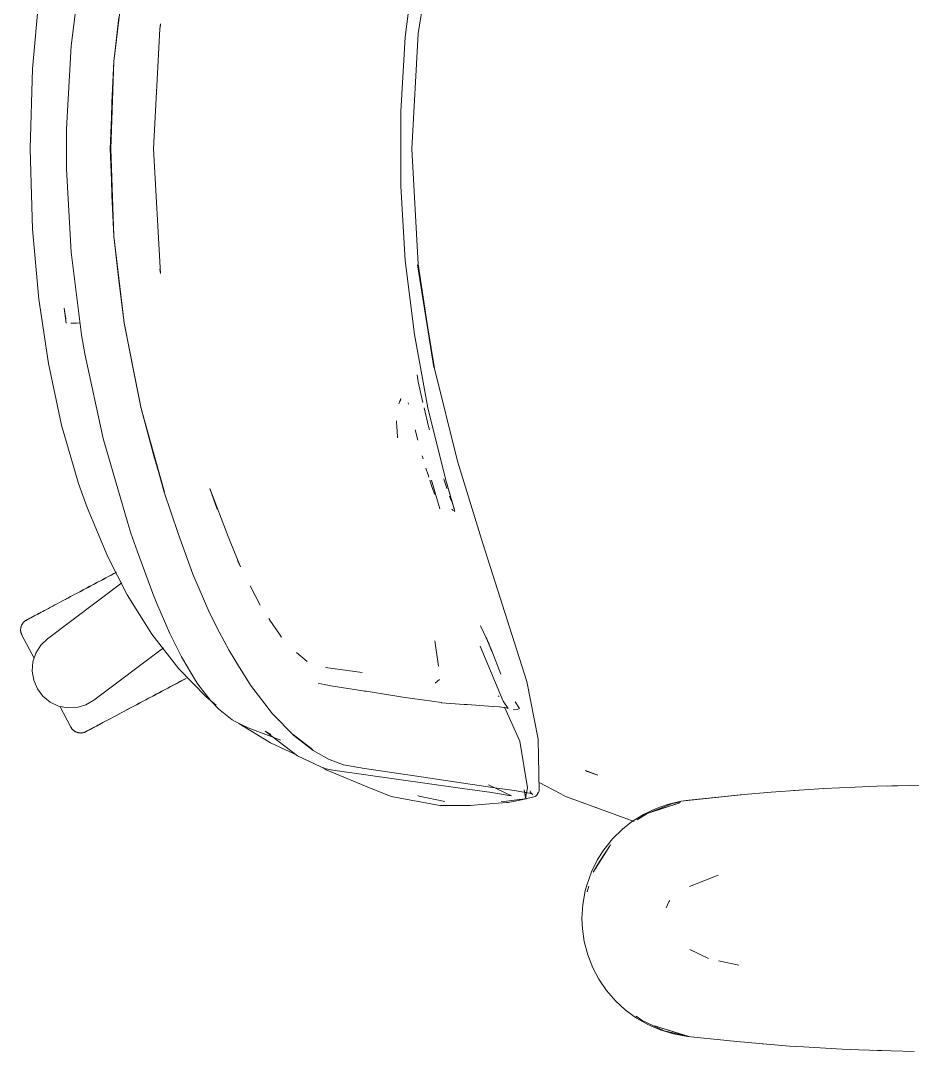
# Model space of a CAD drawing. Header units: millimetres. Extents: x 155927 to 326028, y -36033 to 97293.
# Drawn here: x 168963 to 169287.5, y 10121.7 to 10496.7 of the extents above; entities that cross this region are included whole.
import ezdxf

# ---------------------------------------------------------------- set-up
doc = ezdxf.new("R2010")
doc.units = ezdxf.units.MM
doc.header["$MEASUREMENT"] = 0
doc.layers.add('G-IMPT', color=8, linetype='CONTINUOUS', lineweight=9)
doc.layers.add('I-FURN', color=8, linetype='CONTINUOUS', lineweight=9)

msp = doc.modelspace()

# ---------------------------------------------------------------- linework, layer by layer
at = {"layer": 'G-IMPT'}
for p, q in [((169113.69, 10529.92), (169107.7, 10492.01)), ((168981.38, 10487.54), (168985.2, 10517.71)), ((169106.3, 10517.57), (169103, 10490.65)), ((168996.91, 10481.84), (169000.73, 10513.43)), ((168996.95, 10481.8), (169000.73, 10513.35)), ((168969.64, 10504.73), (168967.38, 10479.16)), ((168996.95, 10481.8), (168998.79, 10497.88)), ((169011.34, 10450.02), (169013.67, 10493.75)), ((169011.4, 10450.02), (169013.67, 10493.75)), ((169013.67, 10493.75), (169013.93, 10495.53)), ((169013.67, 10493.75), (169013.91, 10495.05)), ((169013.95, 10495.3), (169013.91, 10495.05)), ((169101.35, 10463.58), (169103, 10490.65)), ((169107.7, 10492.01), (169105.34, 10450.02)), ((168979.77, 10457.33), (168981.38, 10487.54)), ((168967.38, 10479.16), (168966.53, 10450.02)), ((168996.91, 10481.84), (168995.57, 10450.02)), ((168996.95, 10481.8), (168995.8, 10450.02)), ((168996.27, 10466.91), (168996.95, 10481.8)), ((168996.27, 10466.91), (168995.8, 10450.02)), ((169101.35, 10463.58), (169101.35, 10436.46)), ((168979.77, 10457.33), (168979.67, 10450.02)), ((168966.53, 10450.02), (168967.38, 10420.88)), ((168979.77, 10442.71), (168979.67, 10450.02)), ((168995.57, 10450.02), (168996.91, 10418.21)), ((168996.95, 10418.25), (168995.8, 10450.02)), ((168996.27, 10433.14), (168995.8, 10450.02)), ((169011.4, 10450.02), (169013.9, 10404.68)), ((169107.7, 10408.04), (169105.34, 10450.02)), ((168979.77, 10442.71), (168981.38, 10412.51)), ((169101.35, 10436.46), (169103, 10409.39)), ((168996.95, 10418.25), (168996.27, 10433.14)), ((168967.38, 10420.88), (168969.64, 10395.31)), ((168996.91, 10418.21), (169000.73, 10386.61)), ((168998.79, 10402.17), (168996.95, 10418.25)), ((168996.95, 10418.25), (169000.73, 10386.69)), ((168981.38, 10412.51), (168985.2, 10382.34)), ((169106.3, 10382.47), (169103, 10409.39)), ((169113.69, 10370.12), (169107.43, 10407.86)), ((169107.43, 10407.86), (169113.43, 10370.5)), ((169107.7, 10408.04), (169113.43, 10370.5)), ((169013.9, 10404.68), (169013.67, 10406.29)), ((169013.67, 10406.29), (169013.91, 10404.99)), ((169013.95, 10404.74), (169013.91, 10404.99)), ((168998.79, 10402.17), (169000.73, 10386.69)), ((168969.64, 10395.31), (168973.14, 10371.89)), ((168979.55, 10386.61), (168978.9, 10392.02)), ((168979.47, 10388.25), (168978.9, 10392.02)), ((168981.31, 10386.58), (168983.4, 10386.65)), ((168981.31, 10386.58), (168981.42, 10386.58)), ((168984.64, 10386.7), (168983.4, 10386.65)), ((169000.73, 10386.69), (169003.83, 10370.59)), ((169000.73, 10386.69), (169006.95, 10355.45)), ((169006.95, 10355.45), (169000.73, 10386.61)), ((168985.2, 10382.34), (168986.38, 10375.42)), ((169111.23, 10355.8), (169106.3, 10382.47)), ((168986.38, 10375.42), (168993.05, 10344.63)), ((168977.95, 10349.53), (168973.14, 10371.89)), ((169006.9, 10355.56), (169003.83, 10370.59)), ((169122, 10336.44), (169113.69, 10370.12)), ((169107.28, 10367.85), (169107.75, 10365.22)), ((169107.75, 10365.22), (169109.45, 10357.8)), ((169101.34, 10359.21), (169100.66, 10357.26)), ((169101.34, 10359.21), (169101.13, 10358.16)), ((169011.56, 10338.32), (169006.9, 10355.56)), ((169006.9, 10355.56), (169015.33, 10325.16)), ((169006.9, 10355.56), (169015.29, 10325.07)), ((169104.01, 10357.61), (169104.15, 10357.2)), ((169109.91, 10355.82), (169111.46, 10349.07)), ((169111.23, 10355.8), (169117.78, 10329.48)), ((168984.12, 10328.29), (168977.95, 10349.53)), ((169099.8, 10351.12), (169099.81, 10350.42)), ((169099.91, 10349.05), (169099.81, 10350.42)), ((169099.91, 10349.05), (169100.18, 10345.34)), ((169107.6, 10343.99), (169106.61, 10347.85)), ((169111.46, 10349.07), (169111.8, 10347.79)), ((169001.99, 10313.8), (168993.05, 10344.63)), ((169100.18, 10345.34), (169100.22, 10344.86)), ((169107.6, 10343.99), (169107.21, 10345.51)), ((169011.56, 10338.32), (169015.33, 10325.16)), ((169109.52, 10337.2), (169109.18, 10338.32)), ((169122, 10336.44), (169131.19, 10306.46)), ((169111.29, 10331.41), (169110.51, 10333.9)), ((169111.54, 10330.63), (169111.29, 10331.41)), ((169112.69, 10327.19), (169111.92, 10329.49)), ((169112.58, 10329.49), (169115.62, 10319.06)), ((169117.15, 10329.49), (169117, 10329.95)), ((169117.15, 10329.49), (169117.88, 10327.26)), ((169117.78, 10329.48), (169121.04, 10318.26)), ((169117.78, 10329.48), (169120.84, 10318.95)), ((169117.78, 10329.48), (169120.89, 10318.66)), ((168987.2, 10319.55), (168984.12, 10328.29)), ((169020.3, 10310.15), (169015.29, 10325.07)), ((169031.89, 10326.41), (169034.61, 10318.97)), ((169031.89, 10326.41), (169038.6, 10308.96)), ((169112.69, 10327.19), (169112.94, 10326.47)), ((169113.71, 10324.31), (169112.94, 10326.47)), ((169118.17, 10326.46), (169117.88, 10327.26)), ((169119.15, 10323.71), (169119.5, 10322.74)), ((169119.5, 10322.74), (169119.9, 10321.67)), ((168987.2, 10319.55), (168994.72, 10301.58)), ((169119.95, 10318.8), (169120.57, 10318.42)), ((169119.95, 10318.8), (169120.17, 10318.66)), ((169120.84, 10318.95), (169120.89, 10318.66)), ((169121.04, 10318.26), (169120.91, 10318.02)), ((169001.99, 10313.8), (169003.18, 10310.19)), ((169005.53, 10303.37), (169003.18, 10310.19)), ((169020.3, 10310.15), (169025.75, 10295.27)), ((169038.6, 10308.96), (169039.26, 10307.23)), ((169039.26, 10307.23), (169042.99, 10297.91)), ((169131.19, 10306.46), (169147.18, 10256.22)), ((169005.53, 10303.37), (169011.13, 10288.3)), ((168994.72, 10301.58), (169001.81, 10287.8)), ((169042.99, 10297.91), (169041.99, 10300.15)), ((169025.75, 10295.27), (169031.93, 10281.04)), ((169001.81, 10287.8), (169010.78, 10273.51)), ((169012.61, 10284.62), (169011.13, 10288.3)), ((169050.16, 10284.07), (169046.62, 10291.04)), ((169017.38, 10273.66), (169012.61, 10284.62)), ((169035.32, 10274.32), (169031.93, 10281.04)), ((169053.69, 10278.59), (169053.3, 10279.17)), ((169057.18, 10273.46), (169053.69, 10278.59)), ((169133.47, 10269.78), (169130.43, 10276.5)), ((169010.78, 10273.51), (169020.59, 10260.9)), ((169017.38, 10273.66), (169017.6, 10273.22)), ((169021.6, 10265.21), (169017.6, 10273.22)), ((169035.32, 10274.32), (169038.89, 10267.53)), ((169057.18, 10273.46), (169057.93, 10272.36)), ((169115.15, 10261.88), (169113.75, 10271.04)), ((169138.64, 10249.07), (169130.2, 10269.04)), ((169134.5, 10267.2), (169132.48, 10272.32)), ((169134.5, 10267.41), (169132.48, 10272.31)), ((169132.48, 10272.31), (169134.5, 10267.2)), ((169021.6, 10265.21), (169021.9, 10264.61)), ((169042.66, 10261.3), (169038.89, 10267.53)), ((169063.46, 10266.83), (169067.36, 10263.49)), ((169134.5, 10267.41), (169137.75, 10258.94)), ((169021.9, 10264.61), (169026.64, 10256.61)), ((169042.66, 10261.3), (169046.54, 10255.2)), ((169087.31, 10259.55), (169073.96, 10261.33)), ((169073.96, 10261.33), (169074.43, 10261.18)), ((169115.15, 10261.88), (169115.1, 10262.22)), ((169030.55, 10250.61), (169020.59, 10260.9)), ((169027.5, 10255.32), (169026.64, 10256.61)), ((169032.22, 10249.19), (169027.5, 10255.32)), ((169046.54, 10255.2), (169046.71, 10254.94)), ((169054.73, 10244.51), (169046.71, 10254.94)), ((169071.27, 10255.63), (169073.44, 10255.17)), ((169073.44, 10255.17), (169075.42, 10254.75)), ((169075.89, 10254.67), (169075.42, 10254.75)), ((169087.61, 10252.87), (169075.89, 10254.67)), ((169115.5, 10256.93), (169113.86, 10255.65)), ((169151.37, 10235.27), (169147.18, 10256.22)), ((169030.55, 10250.61), (169034.22, 10247.61)), ((169087.61, 10252.87), (169088.22, 10252.77)), ((169088.73, 10252.69), (169088.22, 10252.77)), ((169102.09, 10250.58), (169088.73, 10252.69)), ((169102.09, 10250.58), (169116.16, 10248.55)), ((169137.18, 10250.78), (169136.75, 10251.05)), ((169035.11, 10246.17), (169032.22, 10249.19)), ((169039.97, 10242.3), (169035.11, 10246.17)), ((169116.24, 10248.54), (169116.16, 10248.55)), ((169116.24, 10248.54), (169124.48, 10247.92)), ((169124.48, 10247.92), (169125.47, 10247.85)), ((169125.47, 10247.85), (169133.33, 10247.29)), ((169133.33, 10247.29), (169137.2, 10246.99)), ((169137.28, 10246.98), (169137.2, 10246.99)), ((169137.28, 10246.98), (169139.66, 10246.69)), ((169140.4, 10246.4), (169138.64, 10249.07)), ((169144.74, 10234.56), (169139.13, 10246.91)), ((169139.68, 10246.68), (169139.66, 10246.69)), ((169139.68, 10246.68), (169140.4, 10246.4)), ((169144.6, 10246.39), (169143.01, 10248.86)), ((169143.01, 10248.86), (169144.54, 10246.37)), ((169144.54, 10246.37), (169143.05, 10248.84)), ((169143.67, 10246.1), (169144.54, 10246.37)), ((169144.6, 10246.39), (169144.54, 10246.37)), ((169054.73, 10244.51), (169062.46, 10236.61)), ((169142.31, 10245.93), (169143.67, 10246.1)), ((169039.97, 10242.3), (169041.11, 10241.69)), ((169041.11, 10241.69), (169043.55, 10240.52)), ((169053.92, 10233.87), (169042.47, 10241)), ((169043.55, 10240.52), (169045.78, 10239.44)), ((169057.68, 10234.93), (169045.78, 10239.44)), ((169052.03, 10238.16), (169054.06, 10237)), ((169052.03, 10238.16), (169063.73, 10229.22)), ((169062.26, 10236.91), (169069.2, 10231.52)), ((169062.26, 10236.91), (169065.83, 10234.1)), ((169069.43, 10231.19), (169062.46, 10236.61)), ((169151.37, 10235.27), (169151.76, 10216.28)), ((169062.54, 10229.89), (169053.92, 10233.87)), ((169069.2, 10231.52), (169065.83, 10234.1)), ((169069.43, 10231.19), (169075.27, 10227.9)), ((169144.74, 10234.56), (169147.46, 10217.52)), ((169070.25, 10226.19), (169063.73, 10229.22)), ((169075.27, 10227.9), (169075.69, 10227.69)), ((169080.48, 10225.93), (169075.69, 10227.69)), ((169070.25, 10226.19), (169073.62, 10224.62)), ((169073.01, 10224.9), (169074.18, 10224.13)), ((169076.61, 10223.97), (169073.62, 10224.62)), ((169074.18, 10224.13), (169090.63, 10217.33)), ((169123.83, 10217.3), (169076.61, 10223.97)), ((169080.48, 10225.93), (169088.15, 10224.63)), ((169103.92, 10222.24), (169088.15, 10224.63)), ((169168.63, 10223.81), (169173.09, 10222.17)), ((169168.63, 10223.81), (169169.21, 10223.55)), ((169134.79, 10217.69), (169103.92, 10222.24)), ((169173.09, 10222.17), (169169.21, 10223.55)), ((169090.63, 10217.33), (169093.99, 10215.94)), ((169123.83, 10217.3), (169134.49, 10215.86)), ((169141.67, 10214.67), (169133.27, 10218.66)), ((169142.64, 10216.57), (169134.79, 10217.69)), ((169148.91, 10215.47), (169142.64, 10216.57)), ((169146.28, 10216.81), (169146.77, 10213.94)), ((169146.28, 10216.81), (169147.01, 10213.53)), ((169146.77, 10213.94), (169147.46, 10217.52)), ((169148.49, 10216.51), (169148.56, 10216.01)), ((169151.76, 10216.28), (169151.15, 10215.24)), ((169151.69, 10219.47), (169159.59, 10215.33)), ((169246.49, 10216.74), (169236.2, 10216.01)), ((169244.45, 10216.6), (169243.03, 10216.47)), ((169244.45, 10216.6), (169246.35, 10216.69)), ((169246.49, 10216.74), (169255.36, 10217.3)), ((169266.67, 10217.84), (169255.36, 10217.3)), ((169266.67, 10217.84), (169274.55, 10218.13)), ((169286.85, 10218.43), (169274.55, 10218.13)), ((169278.42, 10218.21), (169280.08, 10218.29)), ((169280.08, 10218.29), (169282.16, 10218.29)), ((169286.85, 10218.43), (169292.33, 10218.5)), ((169097.85, 10214.35), (169093.99, 10215.94)), ((169115.55, 10211.11), (169097.85, 10214.35)), ((169108.1, 10214.57), (169107.53, 10214.72)), ((169117.41, 10212.52), (169108.1, 10214.57)), ((169135.79, 10215.64), (169134.49, 10215.86)), ((169135.79, 10215.64), (169140.81, 10214.81)), ((169139.8, 10212.75), (169137.86, 10212.59)), ((169144.48, 10213.27), (169139.8, 10212.75)), ((169140.43, 10212.27), (169144.68, 10213.08)), ((169141.67, 10214.67), (169140.81, 10214.81)), ((169145.1, 10213.34), (169144.48, 10213.27)), ((169144.68, 10213.08), (169147.01, 10213.53)), ((169145.1, 10213.34), (169148.38, 10213.88)), ((169148.29, 10215.63), (169148.91, 10215.47)), ((169148.29, 10215.63), (169149.39, 10215.08)), ((169150.24, 10214.43), (169148.38, 10213.88)), ((169148.89, 10215.47), (169148.56, 10216.01)), ((169148.89, 10215.47), (169149.39, 10215.08)), ((169150.24, 10214.43), (169150.78, 10214.75)), ((169150.78, 10214.75), (169151.15, 10215.24)), ((169151.28, 10215.87), (169151.15, 10215.24)), ((169151.15, 10215.24), (169151.17, 10215.32)), ((169151.28, 10215.87), (169151.17, 10215.32)), ((169159.59, 10215.33), (169161.35, 10214.4)), ((169167.33, 10212.21), (169161.35, 10214.4)), ((169203.37, 10212.67), (169198.41, 10211.52)), ((169203.29, 10212.46), (169200.24, 10211.88)), ((169203.37, 10212.67), (169226.32, 10215.13)), ((169203.37, 10212.67), (169224.81, 10215.02)), ((169203.37, 10212.67), (169206.19, 10213.01)), ((169226.32, 10215.13), (169206.19, 10213.01)), ((169224.81, 10215.02), (169236.2, 10216.01)), ((169115.55, 10211.11), (169122.51, 10211.09)), ((169122.51, 10211.09), (169126.68, 10211.08)), ((169130.64, 10211.43), (169126.68, 10211.08)), ((169139.96, 10212.23), (169130.64, 10211.43)), ((169139.96, 10212.23), (169140.43, 10212.27)), ((169186.27, 10205.27), (169167.33, 10212.21)), ((169189.7, 10207.88), (169194.28, 10210.07)), ((169191.02, 10208.27), (169202.87, 10212.09)), ((169200.24, 10211.88), (169191.02, 10208.27)), ((169191.02, 10208.27), (169193.73, 10209.17)), ((169193.73, 10209.17), (169202.87, 10212.09)), ((169194.28, 10210.07), (169198.41, 10211.52)), ((169182.06, 10202.53), (169185.37, 10205.15)), ((169189.7, 10207.88), (169185.37, 10205.15)), ((169191.02, 10208.27), (169187.44, 10205.85)), ((169178.46, 10198.98), (169182.06, 10202.53)), ((169178.46, 10198.98), (169175.27, 10195)), ((169171.41, 10186.85), (169177.73, 10196.8)), ((169173, 10191.45), (169175.27, 10195)), ((169173.57, 10190.53), (169177.73, 10196.8)), ((169170.76, 10186.95), (169173, 10191.45)), ((169171.41, 10186.85), (169173.57, 10190.53)), ((169170.76, 10186.95), (169169.05, 10182.17)), ((169216.89, 10185.77), (169206.46, 10181.63)), ((169167.61, 10175.09), (169168.49, 10180.04)), ((169168.49, 10180.04), (169169.05, 10182.17)), ((169169.85, 10181.73), (169169.23, 10179.71)), ((169167.31, 10170.05), (169167.61, 10175.09)), ((169197.92, 10173.88), (169198.94, 10176.1)), ((169198.94, 10176.1), (169199.24, 10176.55)), ((169167.31, 10170.05), (169167.48, 10166.21)), ((169168.13, 10161.69), (169167.48, 10166.21)), ((169168.13, 10161.69), (169169.39, 10156.83)), ((169171.22, 10152.12), (169169.39, 10156.83)), ((169206.56, 10158.68), (169213.34, 10155.41)), ((169224.39, 10153.07), (169216.96, 10154.65)), ((169173.41, 10147.95), (169171.22, 10152.12)), ((169173.41, 10147.95), (169176.24, 10143.78)), ((169176.24, 10143.78), (169179.57, 10139.95)), ((169183, 10136.78), (169179.57, 10139.95)), ((169183, 10136.78), (169187.09, 10133.79)), ((169187.05, 10134.48), (169189.15, 10132.88)), ((169191.53, 10131.27), (169187.09, 10133.79)), ((169197.22, 10129.15), (169189.15, 10132.88)), ((169191.53, 10131.27), (169195.77, 10129.46)), ((169206.19, 10127.1), (169193.73, 10130.93)), ((169193.73, 10130.93), (169202.87, 10128.02)), ((169195.77, 10129.46), (169200.63, 10128)), ((169197.22, 10129.15), (169205.62, 10127.23)), ((169205.67, 10127.1), (169200.63, 10128)), ((169206.19, 10127.1), (169202.87, 10128.02)), ((169223.6, 10125.2), (169205.67, 10127.1)), ((169227.73, 10124.85), (169223.6, 10125.2)), ((169242.79, 10123.6), (169227.73, 10124.85)), ((169234.6, 10124.26), (169232.93, 10124.42)), ((169242.79, 10123.6), (169247.88, 10123.28)), ((169247.88, 10123.28), (169262.01, 10122.47)), ((169268.04, 10122.21), (169262.01, 10122.47)), ((169268.04, 10122.21), (169279.8, 10121.83)), ((169272.92, 10122.07), (169274.86, 10121.96)), ((169274.86, 10121.96), (169276.36, 10121.95)), ((169288.22, 10121.66), (169279.8, 10121.83))]:
    msp.add_line(p, q, dxfattribs=at)
at = {"layer": 'I-FURN'}
for p, q in [((168995.03, 10294.47), (168996.01, 10294.99)), ((168996.54, 10295.27), (168995.56, 10294.75)), ((168996.01, 10294.99), (168996.99, 10295.51)), ((168997.51, 10295.79), (168996.54, 10295.27)), ((168996.99, 10295.51), (168997.95, 10296.02)), ((168972.81, 10271.77), (168999.88, 10292.17)), ((168988.02, 10290.75), (168989.03, 10291.28)), ((168989.57, 10291.57), (168988.57, 10291.03)), ((168989.03, 10291.28), (168990.03, 10291.81)), ((168990.57, 10292.1), (168989.57, 10291.57)), ((168990.03, 10291.81), (168991.04, 10292.35)), ((168991.58, 10292.64), (168990.57, 10292.1)), ((168991.04, 10292.35), (168992.04, 10292.88)), ((168992.58, 10293.17), (168991.58, 10292.64)), ((168992.04, 10292.88), (168993.04, 10293.41)), ((168993.58, 10293.7), (168992.58, 10293.17)), ((168993.04, 10293.41), (168994.04, 10293.94)), ((168994.58, 10294.23), (168993.58, 10293.7)), ((168994.04, 10293.94), (168995.03, 10294.47)), ((168995.56, 10294.75), (168994.58, 10294.23)), ((168981.19, 10287.11), (168982.14, 10287.62)), ((168982.65, 10287.89), (168981.7, 10287.38)), ((168982.14, 10287.62), (168983.1, 10288.13)), ((168983.62, 10288.4), (168982.65, 10287.89)), ((168983.1, 10288.13), (168984.06, 10288.64)), ((168984.59, 10288.92), (168983.62, 10288.4)), ((168984.06, 10288.64), (168985.04, 10289.16)), ((168985.58, 10289.44), (168984.59, 10288.92)), ((168985.04, 10289.16), (168986.03, 10289.69)), ((168986.57, 10289.97), (168985.58, 10289.44)), ((168986.03, 10289.69), (168987.02, 10290.21)), ((168987.56, 10290.5), (168986.57, 10289.97)), ((168987.02, 10290.21), (168988.02, 10290.75)), ((168988.57, 10291.03), (168987.56, 10290.5)), ((168974.71, 10283.67), (168973.93, 10283.25)), ((168975.51, 10284.09), (168974.71, 10283.67)), ((168976.33, 10284.53), (168975.51, 10284.09)), ((168977.18, 10284.98), (168976.33, 10284.53)), ((168978.05, 10285.44), (168977.18, 10284.98)), ((168978.94, 10285.91), (168978.05, 10285.44)), ((168979.84, 10286.4), (168978.94, 10285.91)), ((168979.35, 10286.13), (168980.26, 10286.62)), ((168980.76, 10286.89), (168979.84, 10286.4)), ((168980.26, 10286.62), (168981.19, 10287.11)), ((168981.7, 10287.38), (168980.76, 10286.89)), ((168967.8, 10279.99), (168967.37, 10279.76)), ((168967.56, 10279.87), (168968.01, 10280.1)), ((168968.26, 10280.24), (168967.8, 10279.99)), ((168968.01, 10280.1), (168968.49, 10280.36)), ((168968.76, 10280.5), (168968.26, 10280.24)), ((168968.49, 10280.36), (168969.01, 10280.63)), ((168969.3, 10280.79), (168968.76, 10280.5)), ((168969.01, 10280.63), (168969.56, 10280.93)), ((168969.87, 10281.09), (168969.3, 10280.79)), ((168969.56, 10280.93), (168970.14, 10281.24)), ((168970.47, 10281.41), (168969.87, 10281.09)), ((168971.1, 10281.75), (168970.47, 10281.41)), ((168971.77, 10282.1), (168971.1, 10281.75)), ((168972.46, 10282.47), (168971.77, 10282.1)), ((168973.18, 10282.85), (168972.46, 10282.47)), ((168973.93, 10283.25), (168973.18, 10282.85)), ((168963.18, 10276.11), (168963.22, 10276.27)), ((168963.22, 10276.27), (168963.27, 10276.42)), ((168963.27, 10276.42), (168963.33, 10276.57)), ((168963.33, 10276.57), (168963.4, 10276.72)), ((168963.4, 10276.72), (168963.47, 10276.86)), ((168963.47, 10276.86), (168963.54, 10277.01)), ((168963.54, 10277.01), (168963.62, 10277.14)), ((168963.62, 10277.14), (168963.71, 10277.28)), ((168963.71, 10277.28), (168963.8, 10277.41)), ((168963.8, 10277.41), (168963.9, 10277.54)), ((168963.9, 10277.54), (168964.01, 10277.66)), ((168964.01, 10277.66), (168964.11, 10277.78)), ((168964.11, 10277.78), (168964.23, 10277.9)), ((168964.23, 10277.9), (168964.34, 10278.01)), ((168964.34, 10278.01), (168964.46, 10278.12)), ((168964.46, 10278.12), (168964.59, 10278.22)), ((168964.59, 10278.22), (168964.72, 10278.31)), ((168964.72, 10278.31), (168964.85, 10278.41)), ((168964.85, 10278.41), (168964.99, 10278.49)), ((168964.99, 10278.49), (168965.13, 10278.57)), ((168965.13, 10278.57), (168965.17, 10278.59)), ((168965.21, 10278.62), (168965.17, 10278.6)), ((168965.17, 10278.59), (168965.19, 10278.6)), ((168965.17, 10278.6), (168965.17, 10278.59)), ((168965.19, 10278.6), (168965.25, 10278.63)), ((168965.3, 10278.66), (168965.21, 10278.62)), ((168965.25, 10278.63), (168965.35, 10278.69)), ((168965.42, 10278.73), (168965.3, 10278.66)), ((168965.35, 10278.69), (168965.49, 10278.76)), ((168965.58, 10278.81), (168965.42, 10278.73)), ((168965.49, 10278.76), (168965.67, 10278.86)), ((168965.78, 10278.92), (168965.58, 10278.81)), ((168965.67, 10278.86), (168965.89, 10278.98)), ((168966.02, 10279.05), (168965.78, 10278.92)), ((168965.89, 10278.98), (168966.14, 10279.11)), ((168966.3, 10279.2), (168966.02, 10279.05)), ((168966.14, 10279.11), (168966.44, 10279.27)), ((168966.62, 10279.36), (168966.3, 10279.2)), ((168966.44, 10279.27), (168966.78, 10279.45)), ((168966.97, 10279.55), (168966.62, 10279.36)), ((168966.78, 10279.45), (168967.15, 10279.65)), ((168967.37, 10279.76), (168966.97, 10279.55)), ((168967.15, 10279.65), (168967.56, 10279.87)), ((168963.03, 10275.16), (168963.04, 10275.32)), ((168963.03, 10275), (168963.03, 10275.16)), ((168963.03, 10274.84), (168963.03, 10275)), ((168963.04, 10274.68), (168963.03, 10274.84)), ((168963.04, 10275.32), (168963.05, 10275.48)), ((168963.06, 10274.52), (168963.04, 10274.68)), ((168963.05, 10275.48), (168963.07, 10275.64)), ((168963.09, 10274.36), (168963.06, 10274.52)), ((168963.07, 10275.64), (168963.1, 10275.8)), ((168963.12, 10274.2), (168963.09, 10274.36)), ((168963.1, 10275.8), (168963.14, 10275.96)), ((168963.15, 10274.04), (168963.12, 10274.2)), ((168963.14, 10275.96), (168963.18, 10276.11)), ((168963.19, 10273.89), (168963.15, 10274.04)), ((168963.24, 10273.73), (168963.19, 10273.89)), ((168963.3, 10273.58), (168963.24, 10273.73)), ((168963.36, 10273.43), (168963.3, 10273.58)), ((168963.43, 10273.29), (168963.36, 10273.43)), ((168963.5, 10273.14), (168963.43, 10273.29)), ((168963.5, 10273.14), (168967.97, 10264.73)), ((168968.58, 10266.58), (168970.38, 10269.43)), ((168970.38, 10269.43), (168972.81, 10271.77)), ((168967.52, 10263.38), (168968.58, 10266.58)), ((169014.97, 10268.5), (168989.66, 10249.42)), ((168967.25, 10260.02), (168967.52, 10263.38)), ((168967.8, 10256.69), (168967.25, 10260.02)), ((168969.13, 10253.58), (168967.8, 10256.69)), ((169015.64, 10253.33), (169016.63, 10253.86)), ((169017.16, 10254.14), (169016.17, 10253.61)), ((169016.63, 10253.86), (169017.61, 10254.38)), ((169018.14, 10254.66), (169017.16, 10254.14)), ((169017.61, 10254.38), (169018.58, 10254.9)), ((169019.11, 10255.17), (169018.14, 10254.66)), ((169018.58, 10254.9), (169019.55, 10255.41)), ((169020.06, 10255.68), (169019.11, 10255.17)), ((169019.55, 10255.41), (169020.5, 10255.92)), ((169021.01, 10256.19), (169020.06, 10255.68)), ((169020.5, 10255.92), (169021.44, 10256.41)), ((169021.94, 10256.68), (169021.01, 10256.19)), ((169021.44, 10256.41), (169022.36, 10256.9)), ((169022.85, 10257.17), (169021.94, 10256.68)), ((169022.36, 10256.9), (169023.27, 10257.39)), ((168971.16, 10250.89), (168969.13, 10253.58)), ((168973.77, 10248.76), (168971.16, 10250.89)), ((169008.62, 10249.6), (169009.62, 10250.13)), ((169010.16, 10250.42), (169009.16, 10249.89)), ((169009.62, 10250.13), (169010.62, 10250.66)), ((169011.16, 10250.95), (169010.16, 10250.42)), ((169010.62, 10250.66), (169011.63, 10251.2)), ((169012.17, 10251.49), (169011.16, 10250.95)), ((169011.63, 10251.2), (169012.63, 10251.73)), ((169013.18, 10252.02), (169012.17, 10251.49)), ((169012.63, 10251.73), (169013.64, 10252.27)), ((169014.18, 10252.55), (169013.18, 10252.02)), ((169013.64, 10252.27), (169014.64, 10252.8)), ((169015.18, 10253.09), (169014.18, 10252.55)), ((169014.64, 10252.8), (169015.64, 10253.33)), ((169016.17, 10253.61), (169015.18, 10253.09)), ((168976.82, 10247.32), (168973.77, 10248.76)), ((168980.13, 10246.65), (168976.82, 10247.32)), ((168977.28, 10247.23), (168981.31, 10239.64)), ((168983.5, 10246.79), (168980.13, 10246.65)), ((168986.74, 10247.73), (168983.5, 10246.79)), ((168989.66, 10249.42), (168986.74, 10247.73)), ((169002.36, 10246.27), (169001.44, 10245.78)), ((169001.86, 10246), (169002.79, 10246.5)), ((169003.3, 10246.77), (169002.36, 10246.27)), ((169002.79, 10246.5), (169003.73, 10247)), ((169004.25, 10247.27), (169003.3, 10246.77)), ((169003.73, 10247), (169004.69, 10247.51)), ((169005.21, 10247.79), (169004.25, 10247.27)), ((169004.69, 10247.51), (169005.66, 10248.03)), ((169006.19, 10248.31), (169005.21, 10247.79)), ((169005.66, 10248.03), (169006.64, 10248.55)), ((169007.17, 10248.83), (169006.19, 10248.31)), ((169006.64, 10248.55), (169007.63, 10249.07)), ((169008.16, 10249.36), (169007.17, 10248.83)), ((169007.63, 10249.07), (169008.62, 10249.6)), ((169009.16, 10249.89), (169008.16, 10249.36)), ((168994.39, 10242.03), (168995.12, 10242.42)), ((168995.12, 10242.42), (168995.88, 10242.83)), ((168995.88, 10242.83), (168996.67, 10243.24)), ((168996.67, 10243.24), (168997.48, 10243.68)), ((168997.48, 10243.68), (168998.32, 10244.12)), ((168998.78, 10244.37), (168997.93, 10243.91)), ((168998.32, 10244.12), (168999.17, 10244.58)), ((168999.65, 10244.83), (168998.78, 10244.37)), ((168999.17, 10244.58), (169000.05, 10245.04)), ((169000.53, 10245.3), (168999.65, 10244.83)), ((169000.05, 10245.04), (169000.95, 10245.52)), ((169001.44, 10245.78), (169000.53, 10245.3)), ((169000.95, 10245.52), (169001.86, 10246)), ((168981.33, 10239.6), (168981.31, 10239.64)), ((168981.41, 10239.46), (168981.33, 10239.6)), ((168981.5, 10239.33), (168981.41, 10239.46)), ((168981.59, 10239.19), (168981.5, 10239.33)), ((168981.68, 10239.07), (168981.59, 10239.19)), ((168981.79, 10238.94), (168981.68, 10239.07)), ((168981.89, 10238.82), (168981.79, 10238.94)), ((168982, 10238.7), (168981.89, 10238.82)), ((168982.12, 10238.59), (168982, 10238.7)), ((168987.74, 10238.5), (168988.04, 10238.65)), ((168988.21, 10238.75), (168987.9, 10238.58)), ((168988.04, 10238.65), (168988.37, 10238.83)), ((168988.57, 10238.94), (168988.21, 10238.75)), ((168988.37, 10238.83), (168988.75, 10239.03)), ((168988.96, 10239.15), (168988.57, 10238.94)), ((168988.75, 10239.03), (168989.16, 10239.25)), ((168989.39, 10239.38), (168988.96, 10239.15)), ((168989.16, 10239.25), (168989.6, 10239.49)), ((168989.86, 10239.62), (168989.39, 10239.38)), ((168989.6, 10239.49), (168990.08, 10239.74)), ((168990.36, 10239.89), (168989.86, 10239.62)), ((168990.08, 10239.74), (168990.6, 10240.02)), ((168990.89, 10240.17), (168990.36, 10239.89)), ((168990.6, 10240.02), (168991.15, 10240.31)), ((168991.46, 10240.48), (168990.89, 10240.17)), ((168991.15, 10240.31), (168991.74, 10240.62)), ((168991.74, 10240.62), (168992.35, 10240.95)), ((168992.35, 10240.95), (168993, 10241.29)), ((168993, 10241.29), (168993.68, 10241.65)), ((168993.68, 10241.65), (168994.39, 10242.03)), ((168982.24, 10238.48), (168982.12, 10238.59)), ((168982.36, 10238.38), (168982.24, 10238.48)), ((168982.49, 10238.28), (168982.36, 10238.38)), ((168982.62, 10238.19), (168982.49, 10238.28)), ((168982.76, 10238.1), (168982.62, 10238.19)), ((168982.9, 10238.02), (168982.76, 10238.1)), ((168983.04, 10237.94), (168982.9, 10238.02)), ((168983.18, 10237.87), (168983.04, 10237.94)), ((168983.33, 10237.81), (168983.18, 10237.87)), ((168983.48, 10237.75), (168983.33, 10237.81)), ((168983.64, 10237.7), (168983.48, 10237.75)), ((168983.79, 10237.65), (168983.64, 10237.7)), ((168983.95, 10237.61), (168983.79, 10237.65)), ((168984.1, 10237.58), (168983.95, 10237.61)), ((168984.26, 10237.55), (168984.1, 10237.58)), ((168984.42, 10237.53), (168984.26, 10237.55)), ((168984.58, 10237.51), (168984.42, 10237.53)), ((168984.74, 10237.51), (168984.58, 10237.51)), ((168984.9, 10237.5), (168984.74, 10237.51)), ((168985.07, 10237.51), (168984.9, 10237.5)), ((168985.23, 10237.52), (168985.07, 10237.51)), ((168985.39, 10237.54), (168985.23, 10237.52)), ((168985.55, 10237.56), (168985.39, 10237.54)), ((168985.7, 10237.59), (168985.55, 10237.56)), ((168985.86, 10237.63), (168985.7, 10237.59)), ((168986.02, 10237.67), (168985.86, 10237.63)), ((168986.17, 10237.72), (168986.02, 10237.67)), ((168986.32, 10237.78), (168986.17, 10237.72)), ((168986.47, 10237.84), (168986.32, 10237.78)), ((168986.62, 10237.9), (168986.47, 10237.84)), ((168986.76, 10237.98), (168986.62, 10237.9)), ((168986.76, 10237.98), (168986.78, 10237.99)), ((168986.77, 10237.98), (168986.76, 10237.98)), ((168986.81, 10238), (168986.77, 10237.98)), ((168986.78, 10237.99), (168986.84, 10238.02)), ((168986.89, 10238.05), (168986.81, 10238)), ((168986.84, 10238.02), (168986.94, 10238.07)), ((168987.01, 10238.11), (168986.89, 10238.05)), ((168986.94, 10238.07), (168987.08, 10238.15)), ((168987.18, 10238.2), (168987.01, 10238.11)), ((168987.08, 10238.15), (168987.26, 10238.24)), ((168987.38, 10238.3), (168987.18, 10238.2)), ((168987.26, 10238.24), (168987.48, 10238.36)), ((168987.62, 10238.43), (168987.38, 10238.3)), ((168987.48, 10238.36), (168987.74, 10238.5)), ((168987.9, 10238.58), (168987.62, 10238.43))]:
    msp.add_line(p, q, dxfattribs=at)

doc.saveas('drawing.dxf')
